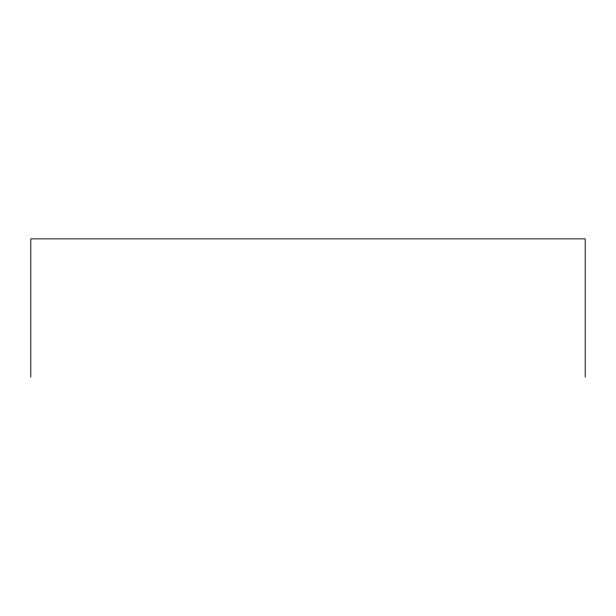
<?xml version="1.0" encoding="UTF-8"?>
<svg xmlns="http://www.w3.org/2000/svg" width="616" height="616" viewBox="0 0 616 616"><rect width="100%" height="100%" fill="white"/><g stroke="black" fill="none" stroke-linecap="round" stroke-linejoin="round"><path stroke-width="0.92" d="M585.2 377.123L585.2 238.877L30.8 238.877L30.8 377.123"/></g></svg>
